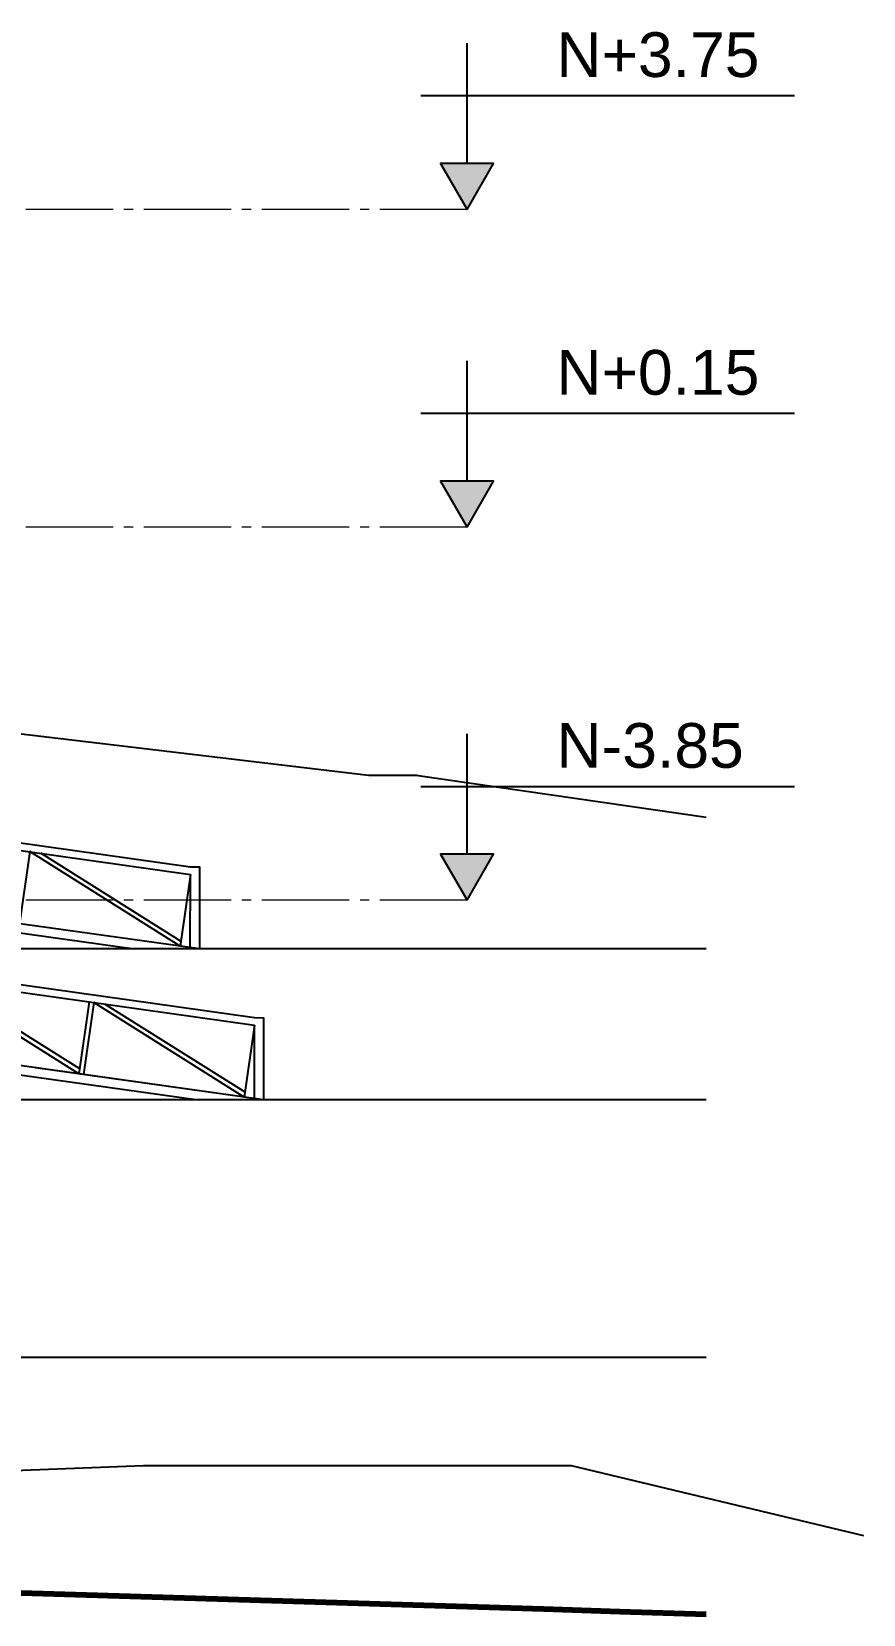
# Model space of a CAD drawing. Header units: metres. Extents: x -57 to 501, y 45 to 307.
# Drawn here: x 331.64 to 340.8, y 84.22 to 101.66 of the extents above; entities that cross this region are included whole.
import ezdxf

# ---------------------------------------------------------------- set-up
doc = ezdxf.new("R2010")
doc.units = ezdxf.units.M
doc.linetypes.add('ACAD_ISO04W100', pattern=[30, 24, -3, 0, -3])
doc.layers.add('Acotación', color=250, linetype='Continuous', lineweight=9)
doc.layers.add('atras', color=7, linetype='Continuous')
doc.styles.add('Anotativo', font='arial.ttf')

msp = doc.modelspace()

# ---------------------------------------------------------------- hatches: boundary and pattern name
at = {"layer": 'atras', "true_color": 0x939598}
h = msp.add_hatch(color=252, dxfattribs=at)
h.dxf.hatch_style = 1
h.paths.add_polyline_path([(336.729, 100.208), (336.144, 100.208), (336.437, 99.701)])
h = msp.add_hatch(color=252, dxfattribs=at)
h.dxf.hatch_style = 1
h.paths.add_polyline_path([(336.729, 96.708), (336.144, 96.708), (336.437, 96.201)])
h = msp.add_hatch(color=252, dxfattribs=at)
h.dxf.hatch_style = 1
h.paths.add_polyline_path([(336.729, 92.598), (336.144, 92.598), (336.437, 92.091)])

# ---------------------------------------------------------------- linework, layer by layer
at = {"color": 9, "true_color": 0xc7c8ca}
for p, q in [((328.995, 94.223), (335.352, 93.469)), ((335.352, 93.469), (335.82, 93.469)), ((335.82, 93.469), (335.862, 93.469)), ((335.862, 93.469), (335.881, 93.469)), ((335.862, 93.469), (335.897, 93.464)), ((335.881, 93.469), (335.897, 93.464)), ((335.897, 93.464), (339.071, 93.005)), ((332.771, 91.554), (329.155, 91.554)), ((333.864, 91.554), (333.489, 91.554)), ((334.057, 91.554), (333.864, 91.554)), ((334.384, 91.554), (334.057, 91.554)), ((335.922, 91.554), (334.384, 91.554)), ((336.046, 91.554), (335.922, 91.554)), ((337.025, 91.554), (336.046, 91.554)), ((338.591, 91.554), (337.025, 91.554)), ((339.071, 91.554), (338.591, 91.554))]:
    msp.add_line(p, q, dxfattribs=at)
at = {"color": 251, "true_color": 0x636466}
for p, q in [((329.155, 92.062), (332.771, 91.554)), ((333.489, 91.554), (330.089, 92.032)), ((333.489, 91.554), (330.977, 91.907)), ((333.489, 91.554), (332.771, 91.554)), ((334.195, 89.891), (329.155, 90.6)), ((329.155, 90.499), (333.476, 89.891)), ((334.195, 89.891), (331.682, 90.244)), ((333.476, 89.891), (329.933, 89.891)), ((334.195, 89.891), (333.476, 89.891)), ((339.071, 89.891), (334.195, 89.891)), ((339.071, 87.054), (328.995, 87.054))]:
    msp.add_line(p, q, dxfattribs=at)
for points in [[(313.995, 95.2), (333.389, 92.46)], [(313.995, 95.118), (333.39, 92.376)], [(333.278, 91.583), (331.619, 92.626), (331.507, 91.834)], [(333.286, 91.638), (331.74, 92.609)], [(333.389, 92.46), (333.489, 92.46), (333.489, 91.554)], [(323.168, 92.256), (334.095, 90.714)], [(323.18, 92.336), (334.094, 90.798)], [(333.39, 92.376), (333.278, 91.583)], [(333.388, 91.568), (333.389, 92.376)], [(332.162, 90.178), (330.503, 91.221), (330.391, 90.428)], [(332.17, 90.232), (330.624, 91.204)], [(332.274, 90.971), (332.162, 90.178)], [(333.983, 89.921), (332.324, 90.964), (332.212, 90.171)], [(333.991, 89.975), (332.445, 90.947)], [(334.095, 90.714), (333.983, 89.921)], [(334.094, 90.798), (334.194, 90.797), (334.195, 89.891)], [(334.094, 89.905), (334.094, 90.714)]]:
    msp.add_lwpolyline(points, dxfattribs=at)
at = {"color": 9, "true_color": 0xc7c8ca}
msp.add_lwpolyline([(294.511, 88.605), (298.541, 87.547), (299.161, 87.519), (306.417, 87.406), (313.535, 86.435), (314.155, 86.43), (317.2, 86.289), (324.602, 85.545), (332.874, 85.864), (337.582, 85.864), (340.801, 85.093)], dxfattribs=at)
at = {"layer": 'Acotación', "color": 252, "linetype": 'ACAD_ISO04W100', "ltscale": 0.04, "true_color": 0x939598}
for p, q in [((336.437, 99.701), (328.995, 99.701)), ((336.437, 96.201), (328.995, 96.201)), ((336.437, 92.091), (298.33, 92.091))]:
    msp.add_line(p, q, dxfattribs=at)
at = {"layer": 'atras', "color": 252, "true_color": 0x939598}
for p, q in [((336.437, 100.208), (336.437, 101.533)), ((335.927, 100.955), (340.041, 100.955)), ((336.437, 96.708), (336.437, 98.033)), ((335.927, 97.455), (340.041, 97.455)), ((336.437, 92.598), (336.437, 93.923)), ((335.927, 93.345), (340.041, 93.345))]:
    msp.add_line(p, q, dxfattribs=at)
at = {"layer": 'atras', "lineweight": 80}
for p, q in [((331.282, 84.469), (337.279, 84.286)), ((337.279, 84.286), (338.117, 84.255)), ((338.117, 84.255), (339.071, 84.224))]:
    msp.add_line(p, q, dxfattribs=at)
at = {"layer": 'atras', "color": 252, "true_color": 0x939598}
for points in [[(336.437, 99.701), (336.729, 100.208), (336.144, 100.208)], [(336.437, 96.201), (336.729, 96.708), (336.144, 96.708)], [(336.437, 92.091), (336.729, 92.598), (336.144, 92.598)]]:
    msp.add_lwpolyline(points, close=True, dxfattribs=at)

# ---------------------------------------------------------------- texts
at = {"layer": 'atras', "color": 252, "true_color": 0x939598, "style": 'Anotativo'}
for s, p in [('N+3.75', (337.42, 101.16)), ('N+0.15', (337.42, 97.66)), ('N-3.85', (337.42, 93.55))]:
    msp.add_text(s, height=0.4923, dxfattribs=at).set_placement(p)

doc.saveas('drawing.dxf')
